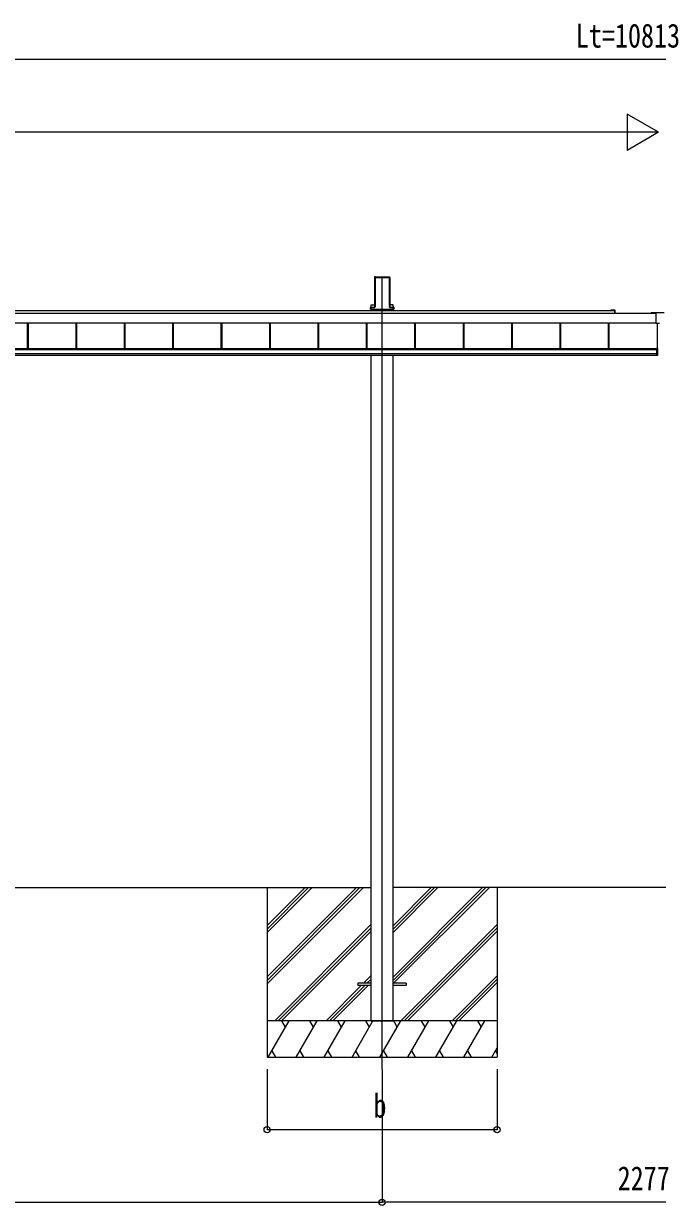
# Model space of a CAD drawing. Units: millimetres, scale not verified. Extents: x -12615 to 12615, y -8910 to 8910.
# Drawn here: x -2098 to 520, y -5851 to -969 of the extents above; entities that cross this region are included whole.
import ezdxf
from ezdxf.enums import TextEntityAlignment as Align

# ---------------------------------------------------------------- set-up
doc = ezdxf.new("R2010")
doc.units = ezdxf.units.MM
doc.header["$LTSCALE"] = 50
for name, color, linetype in [('0-3_YKK_11', 7, 'Continuous'), ('0-4_YKK_12', 2, 'Continuous'), ('0-5_YKK_13', 4, 'Continuous'), ('0-6_YKK_A1', 4, 'Continuous')]:
    doc.layers.add(name, color=color, linetype=linetype)
doc.layers.add('0-7_YKK_D', color=6, linetype='Continuous', lineweight=18)
doc.styles.add('ＭＳ ゴシック', font='')
doc.styles.get('ＭＳ ゴシック').set_extended_font_data('MS Gothic')

msp = doc.modelspace()

# ---------------------------------------------------------------- linework, layer by layer
at = {"layer": '0-3_YKK_11'}
msp.add_line((520.06, -2310.44), (520.06, -2207.63), dxfattribs=at)
at = {"layer": '0-4_YKK_12'}
msp.add_line((-616.94, -5288), (-616.94, -2015.61), dxfattribs=at)
at = {"layer": '0-5_YKK_13'}
for p, q in [((495.06, -2162.63), (495.06, -2164.63)), ((495.06, -2162.63), (548.06, -2162.63)), ((495.06, -2164.63), (514.06, -2164.63)), ((514.06, -2164.63), (514.06, -2207.63)), ((529.06, -2207.63), (514.06, -2207.63))]:
    msp.add_line(p, q, dxfattribs=at)
at = {"layer": '0-6_YKK_A1'}
for p, q in [((-648.19, -2020.96), (-648.19, -2137.63)), ((-647.83, -2015.11), (-648.18, -2020.61)), ((-647.39, -2015.57), (-647.83, -2015.11)), ((-647.33, -2014.64), (-645.29, -2014.64)), ((-647.33, -2014.64), (-646.89, -2015.11)), ((-647.31, -2131.58), (-647.31, -2016.46)), ((-646.81, -2016.13), (-646.81, -2131.26)), ((-644.98, -2014.97), (-645.29, -2014.64)), ((-644.98, -2014.97), (-588.9, -2014.97)), ((-644.44, -2018.11), (-589.44, -2018.11)), ((-644.44, -2139.46), (-644.44, -2018.11)), ((-588.9, -2014.97), (-588.59, -2014.64)), ((-588.59, -2014.64), (-586.55, -2014.64)), ((-587.07, -2131.26), (-587.07, -2016.13)), ((-586.99, -2015.11), (-586.55, -2014.64)), ((-586.57, -2016.46), (-586.57, -2131.58)), ((-586.05, -2015.11), (-586.49, -2015.57)), ((-586.05, -2015.11), (-585.7, -2020.61)), ((-585.69, -2020.96), (-585.69, -2137.63)), ((-664.35, -2148.38), (-664.35, -2141.5)), ((-664.31, -2140.53), (-649.3, -2140.53)), ((-662.35, -2141.58), (-662.35, -2148.38)), ((-648.77, -2141.58), (-662.35, -2141.58)), ((-662.14, -2131.2), (-648.19, -2131.2)), ((-662.14, -2140.53), (-662.14, -2131.2)), ((-648.2, -2137.99), (-648.3, -2139.6)), ((-647.78, -2140.15), (-647.4, -2134.06)), ((-646.9, -2134.09), (-647.28, -2140.18)), ((-586.6, -2140.18), (-586.98, -2134.09)), ((-586.48, -2134.06), (-586.1, -2140.15)), ((-571.74, -2131.2), (-585.69, -2131.2)), ((-585.68, -2137.99), (-585.58, -2139.6)), ((-585.11, -2141.09), (-571.53, -2141.09)), ((-571.53, -2141.58), (-585.11, -2141.58)), ((-584.58, -2140.53), (-569.57, -2140.53)), ((-571.74, -2140.53), (-571.74, -2131.2)), ((-571.53, -2141.09), (-571.53, -2141.58)), ((-571.53, -2148.38), (-571.53, -2141.58)), ((-569.54, -2141.5), (-569.54, -2148.38)), ((-4878.44, -2164.53), (495.06, -2164.53)), ((-4702.94, -2154.56), (329.31, -2154.56)), ((-664.81, -2148.38), (-664.81, -2148.88)), ((-664.81, -2148.88), (-664.35, -2148.88)), ((-662.35, -2148.38), (-664.35, -2148.38)), ((-662.35, -2148.88), (-664.35, -2148.88)), ((-664.34, -2148.38), (-664.34, -2148.88)), ((-662.35, -2148.38), (-571.53, -2148.38)), ((-662.35, -2148.38), (-662.35, -2148.88)), ((-662.35, -2148.88), (-571.53, -2148.88)), ((-662.14, -2154.56), (-662.14, -2148.88)), ((-661.94, -2148.88), (-661.94, -2154.56)), ((-660.94, -2148.54), (-572.94, -2148.54)), ((-571.94, -2148.88), (-571.94, -2154.56)), ((-571.74, -2154.56), (-571.74, -2148.88)), ((-569.54, -2148.38), (-571.53, -2148.38)), ((-571.53, -2148.38), (-571.53, -2148.88)), ((-569.54, -2148.88), (-571.53, -2148.88)), ((-569.07, -2148.88), (-569.54, -2148.88)), ((-569.53, -2148.38), (-569.53, -2148.88)), ((-569.07, -2148.38), (-569.07, -2148.88)), ((334.6, -2152.06), (329.31, -2152.06)), ((329.31, -2154.56), (342.76, -2154.56)), ((343.06, -2152.06), (335.52, -2152.06)), ((343.06, -2154.86), (343.06, -2164.53)), ((345.56, -2164.53), (345.56, -2154.56)), ((-4878.44, -2204.47), (514.06, -2204.47)), ((-4878.44, -2204.71), (514.06, -2204.71)), ((-2081.44, -2310.7), (-2081.44, -2204.71)), ((-2078.84, -2310.7), (-2078.84, -2204.71)), ((-2078.44, -2310.7), (-2078.44, -2204.71)), ((-1881.44, -2310.7), (-1881.44, -2204.71)), ((-1878.84, -2310.7), (-1878.84, -2204.71)), ((-1878.44, -2310.7), (-1878.44, -2204.71)), ((-1681.44, -2310.7), (-1681.44, -2204.71)), ((-1678.84, -2310.7), (-1678.84, -2204.71)), ((-1678.44, -2310.7), (-1678.44, -2204.71)), ((-1481.44, -2310.7), (-1481.44, -2204.71)), ((-1481.44, -2310.7), (-1481.44, -2204.71)), ((-1478.84, -2310.7), (-1478.84, -2204.71)), ((-1478.84, -2310.7), (-1478.84, -2204.71)), ((-1478.44, -2310.7), (-1478.44, -2204.71)), ((-1281.44, -2310.7), (-1281.44, -2204.71)), ((-1278.84, -2310.7), (-1278.84, -2204.71)), ((-1278.44, -2310.7), (-1278.44, -2204.71)), ((-1081.44, -2310.7), (-1081.44, -2204.71)), ((-1078.84, -2310.7), (-1078.84, -2204.71)), ((-1078.44, -2310.7), (-1078.44, -2204.71)), ((-881.44, -2310.7), (-881.44, -2204.71)), ((-878.84, -2310.7), (-878.84, -2204.71)), ((-878.44, -2310.7), (-878.44, -2204.71)), ((-681.44, -2310.7), (-681.44, -2204.71)), ((-678.84, -2310.7), (-678.84, -2204.71)), ((-678.44, -2310.7), (-678.44, -2204.71)), ((-481.44, -2310.7), (-481.44, -2204.71)), ((-478.84, -2310.7), (-478.84, -2204.71)), ((-478.44, -2310.7), (-478.44, -2204.71)), ((-281.44, -2310.7), (-281.44, -2204.71)), ((-278.84, -2310.7), (-278.84, -2204.71)), ((-278.44, -2310.7), (-278.44, -2204.71)), ((-81.44, -2310.7), (-81.44, -2204.71)), ((-78.84, -2310.7), (-78.84, -2204.71)), ((-78.44, -2310.7), (-78.44, -2204.71)), ((118.56, -2310.7), (118.56, -2204.71)), ((121.16, -2310.7), (121.16, -2204.71)), ((121.56, -2310.7), (121.56, -2204.71)), ((318.56, -2310.7), (318.56, -2204.71)), ((321.16, -2310.7), (321.16, -2204.71)), ((321.56, -2310.7), (321.56, -2204.71)), ((-4876.44, -2310.7), (516.56, -2310.7)), ((-4876.44, -2312.71), (516.56, -2312.71)), ((-4876.44, -2314.51), (516.56, -2314.51)), ((-4876.44, -2314.51), (516.56, -2314.51)), ((-4876.44, -2331.48), (516.56, -2331.48)), ((-4876.44, -2337.97), (516.56, -2337.97)), ((-662.14, -5088), (-662.14, -2337.97)), ((-571.74, -5088), (-571.74, -2337.97)), ((520.06, -2310.44), (516.56, -2310.44)), ((520.06, -2332.88), (516.56, -2332.88)), ((520.06, -2339.5), (516.56, -2339.5)), ((-3697.74, -4538), (-662.14, -4538)), ((-1091.94, -4538), (-1091.94, -5238)), ((-1091.94, -4907.18), (-722.76, -4538)), ((-1091.94, -4921.32), (-708.62, -4538)), ((-1091.94, -4935.46), (-694.48, -4538)), ((-1091.94, -4723.33), (-906.61, -4538)), ((-1091.94, -4709.19), (-920.75, -4538)), ((-1091.94, -4695.05), (-934.89, -4538)), ((-571.74, -4907.48), (-202.26, -4538)), ((-571.74, -4921.62), (-188.12, -4538)), ((-571.74, -4723.63), (-386.11, -4538)), ((-571.74, -4709.49), (-400.25, -4538)), ((-571.74, -4695.35), (-414.39, -4538)), ((1614.86, -4538), (-571.74, -4538)), ((-569.48, -4933.5), (-173.98, -4538)), ((-141.94, -4538), (-141.94, -5238)), ((-1060.63, -5088), (-662.14, -4689.51)), ((-1046.49, -5088), (-662.14, -4703.65)), ((-1032.35, -5088), (-662.14, -4717.8)), ((-540.13, -5088), (-141.94, -4689.81)), ((-525.99, -5088), (-141.94, -4703.95)), ((-511.85, -5088), (-141.94, -4718.1)), ((-694, -4933.5), (-662.14, -4901.64)), ((-679.86, -4933.5), (-662.14, -4915.78)), ((-665.71, -4933.5), (-662.14, -4929.93)), ((-328, -5088), (-141.94, -4901.94)), ((-313.86, -5088), (-141.94, -4916.08)), ((-299.71, -5088), (-141.94, -4930.23)), ((-848.5, -5088), (-703, -4942.5)), ((-834.36, -5088), (-688.86, -4942.5)), ((-820.21, -5088), (-674.71, -4942.5)), ((-717.14, -4933.5), (-717.14, -4942.5)), ((-662.14, -4933.5), (-717.14, -4933.5)), ((-662.14, -4942.5), (-717.14, -4942.5)), ((-517.14, -4933.5), (-572.14, -4933.5)), ((-517.14, -4942.5), (-572.14, -4942.5)), ((-517.14, -4933.5), (-517.14, -4942.5)), ((-141.94, -5088), (-1091.94, -5088)), ((-1087.66, -5238), (-1001.06, -5088)), ((-1016.06, -5113.98), (-1031.06, -5088)), ((-972.19, -5238), (-885.59, -5088)), ((-900.59, -5113.98), (-915.59, -5088)), ((-856.72, -5238), (-770.12, -5088)), ((-785.12, -5113.98), (-800.12, -5088)), ((-741.25, -5238), (-654.65, -5088)), ((-669.65, -5113.98), (-684.65, -5088)), ((-662.14, -5088), (-571.74, -5088)), ((-625.78, -5238), (-539.18, -5088)), ((-554.18, -5113.98), (-569.18, -5088)), ((-510.31, -5238), (-423.71, -5088)), ((-438.71, -5113.98), (-453.71, -5088)), ((-394.84, -5238), (-308.24, -5088)), ((-338.24, -5088), (-323.24, -5113.98)), ((-279.37, -5238), (-192.77, -5088)), ((-222.77, -5088), (-207.77, -5113.98)), ((-1072.67, -5212.02), (-1057.67, -5238)), ((-957.2, -5212.02), (-942.2, -5238)), ((-841.73, -5212.02), (-826.73, -5238)), ((-726.25, -5212.02), (-711.25, -5238)), ((-610.78, -5212.02), (-595.79, -5238)), ((-495.31, -5212.02), (-480.32, -5238)), ((-379.84, -5212.02), (-364.85, -5238)), ((-264.38, -5212.02), (-249.38, -5238)), ((-163.9, -5238), (-141.94, -5199.96)), ((-148.91, -5212.02), (-141.94, -5224.08)), ((-1091.94, -5238), (-141.94, -5238))]:
    msp.add_line(p, q, dxfattribs=at)
for points in [[(-664.81, -2141.03), (-664.81, -2148.38), (-664.35, -2148.38)], [(-662.35, -2141.58), (-662.35, -2141.09), (-648.77, -2141.09)], [(-569.07, -2141.03), (-569.07, -2148.38), (-569.54, -2148.38)], [(516.56, -2310.44), (516.56, -2332.88), (516.56, -2339.5)], [(517.06, -2310.44), (517.06, -2332.88), (517.06, -2339.5)], [(520.06, -2310.44), (520.06, -2332.88), (520.06, -2339.5)]]:
    msp.add_lwpolyline(points, dxfattribs=at)
for centre, radius, start, end in [((-663.84, -2141.5), 0.501, 90.24971, 179.75029), ((-570.04, -2141.5), 0.501, 0.24971, 89.75029), ((329.31, -2153.31), 1.25, 90, 270), ((334.6, -2152.26), 0.2, 23.57818, 90), ((335.06, -2152.06), 0.3, 203.57818, 336.42182), ((335.52, -2152.26), 0.2, 90, 156.42182), ((342.76, -2154.86), 0.3, 0, 90), ((343.06, -2154.56), 2.5, 0, 90)]:
    msp.add_arc(centre, radius, start, end, dxfattribs=at)
for centre, major_axis, ratio, start_param, end_param in [((-648.15, -2020.61), (0.031, 0.5), 0.061627, 1.5746234, 2.3600215), ((-647.33, -2015.14), (0.346, -0.364), 0.996462, 2.3838095, 3.8892836), ((-647.62, -2018.61), (0.22, 3.04), 0.070684, 5.5043854, 6.2286971), ((-647.12, -2018.64), (0.22, 3.54), 0.060877, 5.5025319, 6.2268436), ((-586.76, -2018.64), (-0.22, 3.54), 0.060877, 0.0563417, 0.7806534), ((-586.26, -2018.61), (-0.22, 3.04), 0.070684, 0.0544883, 0.7787999), ((-586.55, -2015.14), (-0.346, -0.364), 0.996462, 2.3939017, 3.8993758), ((-585.73, -2020.61), (-0.031, 0.5), 0.061627, 3.9231638, 4.7085619), ((-664.31, -2141.03), (0.355, -0.355), 0.99628, 2.358058, 3.9251274), ((-662.35, -2141.49), (2, 0), 0.045872, 3.2026792, 4.712389), ((-662.35, -2140.99), (1.5, 0), 0.061163, 3.2026792, 4.712389), ((-649.3, -2139.53), (0.691, -0.728), 0.996462, 5.5254021, 7.0308762), ((-648.78, -2140.08), (-0.693, 0.73), 0.992955, 2.3838095, 3.8892836), ((-648.78, -2140.08), (1.04, -1.09), 0.996462, 5.5254021, 7.0308762), ((-648.23, -2137.99), (0.031, 0.5), 0.061627, 4.716216, 5.5016142), ((-647.62, -2134.06), (0.22, 3.5), 0.061627, 4.716216, 5.5016142), ((-647.12, -2134.09), (0.22, 4), 0.053972, 4.7153191, 5.5007173), ((-586.76, -2134.09), (-0.22, 4), 0.053972, 0.782468, 1.5678662), ((-585.1, -2140.08), (-1.04, -1.09), 0.996462, 5.5354944, 7.0409685), ((-586.26, -2134.06), (-0.22, 3.5), 0.061627, 0.7815711, 1.5669693), ((-585.1, -2140.08), (0.693, 0.73), 0.992955, 2.3939017, 3.8993758), ((-585.65, -2137.99), (-0.031, 0.5), 0.061627, 0.7815711, 1.5669693), ((-584.58, -2139.53), (-0.691, -0.728), 0.996462, 5.5354944, 7.0409685), ((-571.53, -2140.99), (1.5, 0), 0.061163, 4.712389, 6.2220988), ((-571.53, -2141.49), (2, 0), 0.045872, 4.712389, 6.2220988), ((-569.57, -2141.03), (-0.355, -0.355), 0.99628, 2.358058, 3.9251274)]:
    msp.add_ellipse(centre, major_axis=major_axis, ratio=ratio, start_param=start_param, end_param=end_param, dxfattribs=at)
at = {"layer": '0-7_YKK_D'}
for p, q in [((5778.06, -1117.63), (-4734.94, -1117.63)), ((525.06, -1417.63), (395.16, -1342.63)), ((395.16, -1342.63), (395.16, -1492.63)), ((375.06, -1417.63), (-4734.94, -1417.63)), ((525.06, -1417.63), (265.25, -1417.63)), ((525.06, -1417.63), (395.16, -1492.63)), ((-1091.94, -5288), (-1091.94, -5539)), ((-616.94, -5289), (-616.94, -5839)), ((-616.94, -5289), (-616.94, -5839)), ((-141.94, -5288), (-141.94, -5539)), ((-1091.94, -5538), (-141.94, -5538)), ((-3742.94, -5838), (-616.94, -5838)), ((1660.06, -5838), (-616.94, -5838))]:
    msp.add_line(p, q, dxfattribs=at)
for centre in [(-1091.94, -5538), (-141.94, -5538), (-616.94, -5838), (-616.94, -5838)]:
    msp.add_circle(centre, 12.75, dxfattribs=at)

# ---------------------------------------------------------------- texts
at = {"layer": '0-7_YKK_D', "style": 'ＭＳ ゴシック', "width": 0.8}
for s, p in [('Lt=10813', (183.16, -1097.63)), ('b', (-652.94, -5518)), ('2277', (355.96, -5818))]:
    msp.add_text(s, height=98.97, dxfattribs=at).set_placement(p, align=Align.BOTTOM_LEFT)

doc.saveas('drawing.dxf')
